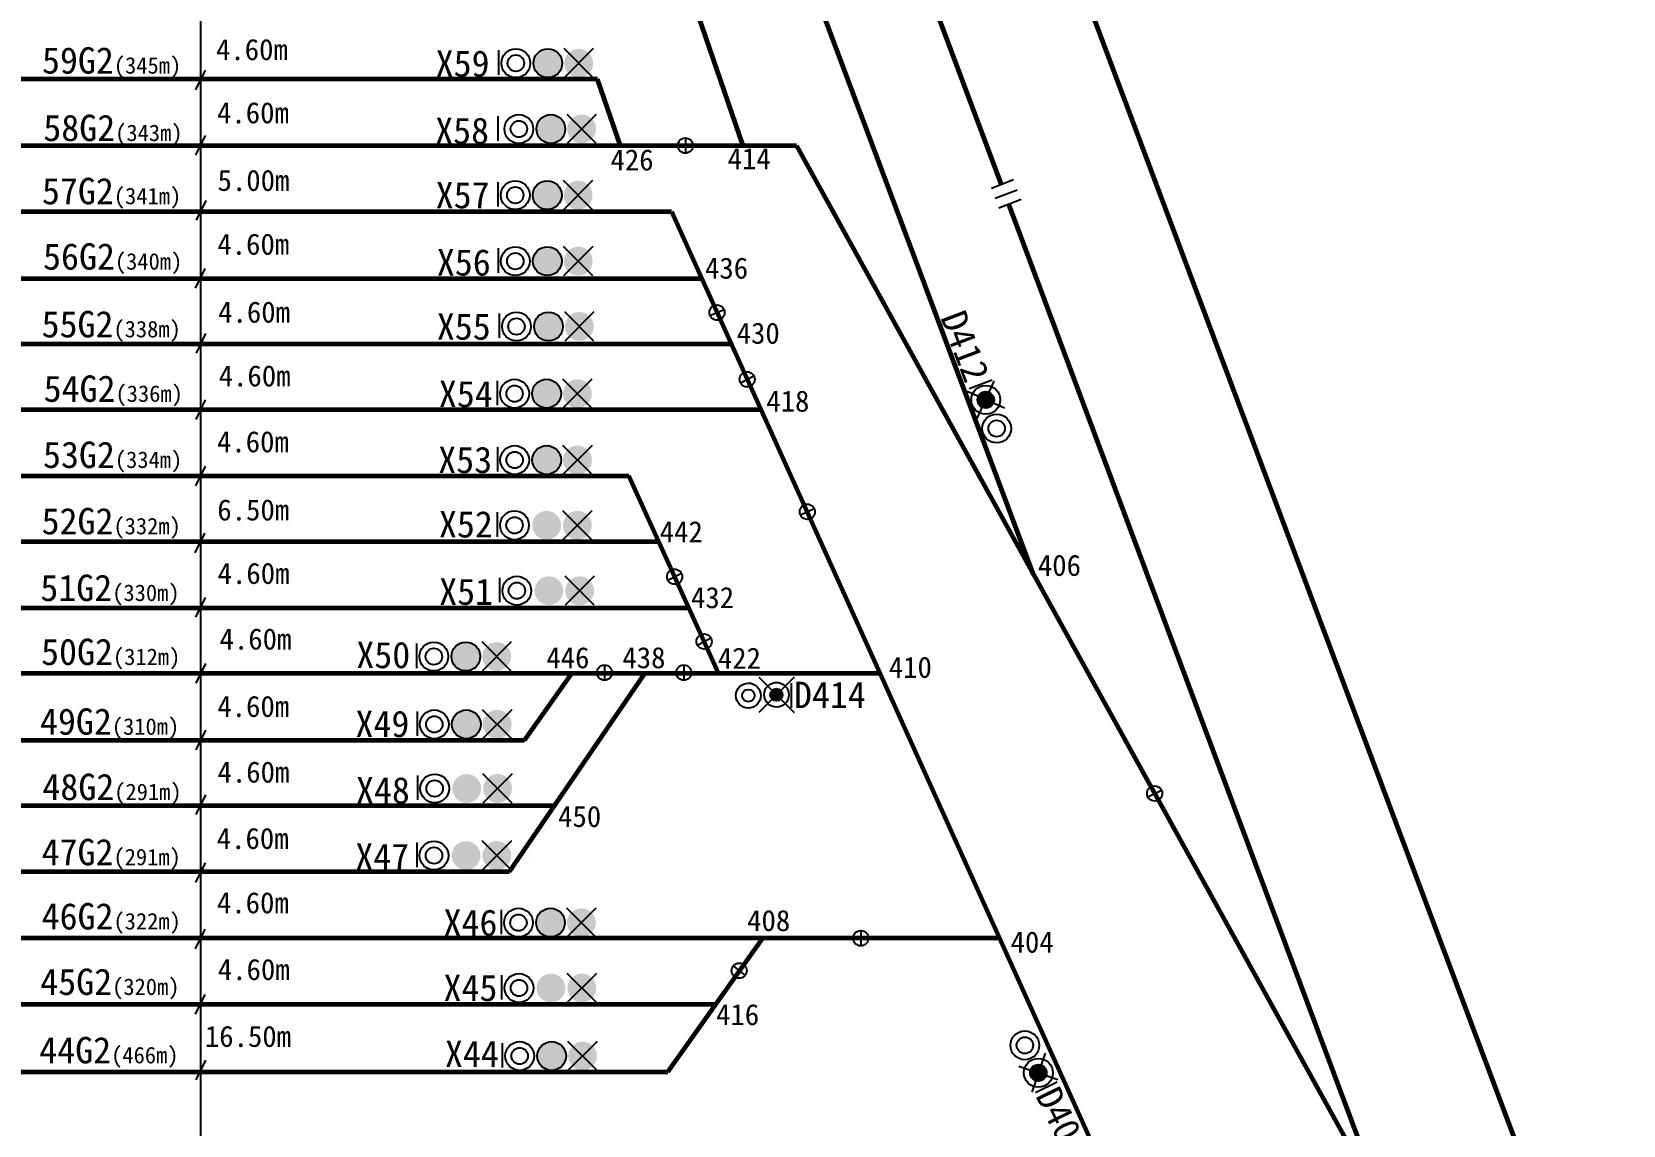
# Model space of a CAD drawing. Header units: millimetres. Extents: x -17381 to -15684, y 1883 to 2345.
# Drawn here: x -17164.8 to -17104.5, y 2018.9 to 2060.3 of the extents above; entities that cross this region are included whole.
import ezdxf

# ---------------------------------------------------------------- set-up
doc = ezdxf.new("R2010")
doc.units = ezdxf.units.MM
for name, color, linetype in [('1', 1, 'Continuous'), ('信号机', 7, 'Continuous'), ('站台', 7, 'Continuous')]:
    doc.layers.add(name, color=color, linetype=linetype)
doc.styles.add('宋体', font='')
doc.styles.get('宋体').set_extended_font_data('SimSun')

# ---------------------------------------------------------------- blocks, each defined once
blk = doc.blocks.new('A$C5D311825')
at = {"color": 0}
blk.add_line((0.364, 0.745), (0, 0), dxfattribs=at)
blk = doc.blocks.new('qxjyj')
at = {"layer": '1', "color": 1}
blk.add_line((0, 1.6), (0, -1.6), dxfattribs=at)
blk.add_circle((-0.01, 0), 1.6, dxfattribs=at)

msp = doc.modelspace()

# ---------------------------------------------------------------- hatches: boundary and pattern name
at = {"lineweight": -3}
for points in [[(-17145.809, 2059.156, 1), (-17144.717, 2059.156, 1)], [(-17145.696, 2056.666, 1), (-17144.604, 2056.666, 1)], [(-17145.832, 2054.16, 1), (-17144.74, 2054.16, 1)], [(-17145.828, 2051.659, 1), (-17144.736, 2051.659, 1)], [(-17145.786, 2049.186, 1), (-17144.694, 2049.186, 1)], [(-17145.857, 2046.642, 1), (-17144.765, 2046.642, 1)], [(-17145.854, 2044.129, 1), (-17144.762, 2044.129, 1)], [(-17145.858, 2041.658, 1), (-17144.766, 2041.658, 1)], [(-17145.771, 2039.18, 1), (-17144.679, 2039.18, 1)], [(-17148.915, 2036.686, 1), (-17147.823, 2036.686, 1)], [(-17148.897, 2034.119, 1), (-17147.805, 2034.119, 1)], [(-17148.882, 2031.691, 1), (-17147.79, 2031.691, 1)], [(-17148.908, 2029.151, 1), (-17147.816, 2029.151, 1)], [(-17145.71, 2026.608, 1), (-17144.618, 2026.608, 1)], [(-17145.691, 2024.133, 1), (-17144.599, 2024.133, 1)], [(-17145.666, 2021.56, 1), (-17144.574, 2021.56, 1)]]:
    msp.add_hatch(color=2, dxfattribs=at).paths.add_polyline_path(points)
h = msp.add_hatch(color=1, dxfattribs=at)
h.paths.add_polyline_path([(-17144.482, 2059.542, 0.198912), (-17144.642, 2059.156, 0.198912), (-17144.482, 2058.77), (-17144.096, 2059.156)])
h.paths.add_polyline_path([(-17144.482, 2059.542), (-17144.096, 2059.156), (-17143.71, 2059.542, 0.414214)])
h.paths.add_polyline_path([(-17143.71, 2059.542), (-17144.096, 2059.156), (-17143.71, 2058.77, 0.198912), (-17143.55, 2059.156, 0.198912)])
h.paths.add_polyline_path([(-17143.71, 2058.77), (-17144.096, 2059.156), (-17144.482, 2058.77, 0.414214)])
h = msp.add_hatch(color=1, dxfattribs=at)
h.paths.add_polyline_path([(-17144.482, 2058.77, -0.198912), (-17144.642, 2059.156, -0.198912), (-17144.482, 2059.542), (-17144.096, 2059.156)])
h.paths.add_polyline_path([(-17144.482, 2058.77), (-17144.096, 2059.156), (-17143.71, 2058.77, -0.414214)])
h.paths.add_polyline_path([(-17143.71, 2058.77), (-17144.096, 2059.156), (-17143.71, 2059.542, -0.198912), (-17143.55, 2059.156, -0.198912)])
h.paths.add_polyline_path([(-17143.71, 2059.542), (-17144.096, 2059.156), (-17144.482, 2059.542, -0.414214)])
h = msp.add_hatch(color=1, dxfattribs=at)
h.paths.add_polyline_path([(-17144.369, 2057.052, 0.198912), (-17144.529, 2056.666, 0.198912), (-17144.369, 2056.28), (-17143.983, 2056.666)])
h.paths.add_polyline_path([(-17144.369, 2057.052), (-17143.983, 2056.666), (-17143.597, 2057.052, 0.414214)])
h.paths.add_polyline_path([(-17143.597, 2057.052), (-17143.983, 2056.666), (-17143.597, 2056.28, 0.198912), (-17143.437, 2056.666, 0.198912)])
h.paths.add_polyline_path([(-17143.597, 2056.28), (-17143.983, 2056.666), (-17144.369, 2056.28, 0.414214)])
h = msp.add_hatch(color=1, dxfattribs=at)
h.paths.add_polyline_path([(-17144.369, 2056.28, -0.198912), (-17144.529, 2056.666, -0.198912), (-17144.369, 2057.052), (-17143.983, 2056.666)])
h.paths.add_polyline_path([(-17144.369, 2056.28), (-17143.983, 2056.666), (-17143.597, 2056.28, -0.414214)])
h.paths.add_polyline_path([(-17143.597, 2056.28), (-17143.983, 2056.666), (-17143.597, 2057.052, -0.198912), (-17143.437, 2056.666, -0.198912)])
h.paths.add_polyline_path([(-17143.597, 2057.052), (-17143.983, 2056.666), (-17144.369, 2057.052, -0.414214)])
h = msp.add_hatch(color=1, dxfattribs=at)
h.paths.add_polyline_path([(-17144.504, 2054.546, 0.198912), (-17144.664, 2054.16, 0.198912), (-17144.504, 2053.773), (-17144.118, 2054.16)])
h.paths.add_polyline_path([(-17144.504, 2054.546), (-17144.118, 2054.16), (-17143.732, 2054.546, 0.414214)])
h.paths.add_polyline_path([(-17143.732, 2054.546), (-17144.118, 2054.16), (-17143.732, 2053.773, 0.198912), (-17143.572, 2054.16, 0.198912)])
h.paths.add_polyline_path([(-17143.732, 2053.773), (-17144.118, 2054.16), (-17144.504, 2053.773, 0.414214)])
h = msp.add_hatch(color=1, dxfattribs=at)
h.paths.add_polyline_path([(-17144.504, 2053.773, -0.198912), (-17144.664, 2054.16, -0.198912), (-17144.504, 2054.546), (-17144.118, 2054.16)])
h.paths.add_polyline_path([(-17144.504, 2053.773), (-17144.118, 2054.16), (-17143.732, 2053.773, -0.414214)])
h.paths.add_polyline_path([(-17143.732, 2053.773), (-17144.118, 2054.16), (-17143.732, 2054.546, -0.198912), (-17143.572, 2054.16, -0.198912)])
h.paths.add_polyline_path([(-17143.732, 2054.546), (-17144.118, 2054.16), (-17144.504, 2054.546, -0.414214)])
h = msp.add_hatch(color=1, dxfattribs=at)
h.paths.add_polyline_path([(-17144.501, 2052.045, 0.198912), (-17144.661, 2051.659, 0.198912), (-17144.501, 2051.273), (-17144.115, 2051.659)])
h.paths.add_polyline_path([(-17144.501, 2052.045), (-17144.115, 2051.659), (-17143.729, 2052.045, 0.414214)])
h.paths.add_polyline_path([(-17143.729, 2052.045), (-17144.115, 2051.659), (-17143.729, 2051.273, 0.198912), (-17143.569, 2051.659, 0.198912)])
h.paths.add_polyline_path([(-17143.729, 2051.273), (-17144.115, 2051.659), (-17144.501, 2051.273, 0.414214)])
h = msp.add_hatch(color=1, dxfattribs=at)
h.paths.add_polyline_path([(-17144.501, 2051.273, -0.198912), (-17144.661, 2051.659, -0.198912), (-17144.501, 2052.045), (-17144.115, 2051.659)])
h.paths.add_polyline_path([(-17144.501, 2051.273), (-17144.115, 2051.659), (-17143.729, 2051.273, -0.414214)])
h.paths.add_polyline_path([(-17143.729, 2051.273), (-17144.115, 2051.659), (-17143.729, 2052.045, -0.198912), (-17143.569, 2051.659, -0.198912)])
h.paths.add_polyline_path([(-17143.729, 2052.045), (-17144.115, 2051.659), (-17144.501, 2052.045, -0.414214)])
h = msp.add_hatch(color=1, dxfattribs=at)
h.paths.add_polyline_path([(-17144.459, 2049.573, 0.198912), (-17144.619, 2049.186, 0.198912), (-17144.459, 2048.8), (-17144.073, 2049.186)])
h.paths.add_polyline_path([(-17144.459, 2049.573), (-17144.073, 2049.186), (-17143.687, 2049.573, 0.414214)])
h.paths.add_polyline_path([(-17143.687, 2049.573), (-17144.073, 2049.186), (-17143.687, 2048.8, 0.198912), (-17143.527, 2049.186, 0.198912)])
h.paths.add_polyline_path([(-17143.687, 2048.8), (-17144.073, 2049.186), (-17144.459, 2048.8, 0.414214)])
h = msp.add_hatch(color=1, dxfattribs=at)
h.paths.add_polyline_path([(-17144.459, 2048.8, -0.198912), (-17144.619, 2049.186, -0.198912), (-17144.459, 2049.573), (-17144.073, 2049.186)])
h.paths.add_polyline_path([(-17144.459, 2048.8), (-17144.073, 2049.186), (-17143.687, 2048.8, -0.414214)])
h.paths.add_polyline_path([(-17143.687, 2048.8), (-17144.073, 2049.186), (-17143.687, 2049.573, -0.198912), (-17143.527, 2049.186, -0.198912)])
h.paths.add_polyline_path([(-17143.687, 2049.573), (-17144.073, 2049.186), (-17144.459, 2049.573, -0.414214)])
h = msp.add_hatch(color=1, dxfattribs=at)
h.paths.add_polyline_path([(-17144.529, 2047.028, 0.198912), (-17144.689, 2046.642, 0.198912), (-17144.529, 2046.256), (-17144.143, 2046.642)])
h.paths.add_polyline_path([(-17144.529, 2047.028), (-17144.143, 2046.642), (-17143.757, 2047.028, 0.414214)])
h.paths.add_polyline_path([(-17143.757, 2047.028), (-17144.143, 2046.642), (-17143.757, 2046.256, 0.198912), (-17143.597, 2046.642, 0.198912)])
h.paths.add_polyline_path([(-17143.757, 2046.256), (-17144.143, 2046.642), (-17144.529, 2046.256, 0.414214)])
h = msp.add_hatch(color=1, dxfattribs=at)
h.paths.add_polyline_path([(-17144.529, 2046.256, -0.198912), (-17144.689, 2046.642, -0.198912), (-17144.529, 2047.028), (-17144.143, 2046.642)])
h.paths.add_polyline_path([(-17144.529, 2046.256), (-17144.143, 2046.642), (-17143.757, 2046.256, -0.414214)])
h.paths.add_polyline_path([(-17143.757, 2046.256), (-17144.143, 2046.642), (-17143.757, 2047.028, -0.198912), (-17143.597, 2046.642, -0.198912)])
h.paths.add_polyline_path([(-17143.757, 2047.028), (-17144.143, 2046.642), (-17144.529, 2047.028, -0.414214)])
h = msp.add_hatch(color=5, dxfattribs=at)
h.paths.add_polyline_path([(-17128.395, 2046.279), (-17128.679, 2046.408), (-17128.551, 2046.692, -0.414214)])
h.paths.add_polyline_path([(-17128.679, 2046.408), (-17128.395, 2046.279, -0.198912), (-17128.569, 2046.116, -0.198912), (-17128.807, 2046.123)])
h.paths.add_polyline_path([(-17128.679, 2046.408), (-17128.807, 2046.123, -0.414214), (-17128.963, 2046.536)])
h.paths.add_polyline_path([(-17128.551, 2046.692), (-17128.679, 2046.408), (-17128.963, 2046.536, -0.198912), (-17128.789, 2046.699, -0.198912)])
h = msp.add_hatch(color=1, dxfattribs=at)
h.paths.add_polyline_path([(-17144.527, 2044.515, 0.198912), (-17144.687, 2044.129, 0.198912), (-17144.527, 2043.743), (-17144.141, 2044.129)])
h.paths.add_polyline_path([(-17144.527, 2044.515), (-17144.141, 2044.129), (-17143.755, 2044.515, 0.414214)])
h.paths.add_polyline_path([(-17143.755, 2044.515), (-17144.141, 2044.129), (-17143.755, 2043.743, 0.198912), (-17143.595, 2044.129, 0.198912)])
h.paths.add_polyline_path([(-17143.755, 2043.743), (-17144.141, 2044.129), (-17144.527, 2043.743, 0.414214)])
h = msp.add_hatch(color=1, dxfattribs=at)
h.paths.add_polyline_path([(-17144.527, 2043.743, -0.198912), (-17144.687, 2044.129, -0.198912), (-17144.527, 2044.515), (-17144.141, 2044.129)])
h.paths.add_polyline_path([(-17144.527, 2043.743), (-17144.141, 2044.129), (-17143.755, 2043.743, -0.414214)])
h.paths.add_polyline_path([(-17143.755, 2043.743), (-17144.141, 2044.129), (-17143.755, 2044.515, -0.198912), (-17143.595, 2044.129, -0.198912)])
h.paths.add_polyline_path([(-17143.755, 2044.515), (-17144.141, 2044.129), (-17144.527, 2044.515, -0.414214)])
h = msp.add_hatch(color=1, dxfattribs=at)
h.paths.add_polyline_path([(-17144.531, 2041.272, -0.198912), (-17144.691, 2041.658, -0.198912), (-17144.531, 2042.044), (-17144.145, 2041.658)])
h.paths.add_polyline_path([(-17144.531, 2041.272), (-17144.145, 2041.658), (-17143.759, 2041.272, -0.414214)])
h.paths.add_polyline_path([(-17143.759, 2041.272), (-17144.145, 2041.658), (-17143.759, 2042.044, -0.198912), (-17143.599, 2041.658, -0.198912)])
h.paths.add_polyline_path([(-17143.759, 2042.044), (-17144.145, 2041.658), (-17144.531, 2042.044, -0.414214)])
h = msp.add_hatch(color=1, dxfattribs=at)
h.paths.add_polyline_path([(-17144.444, 2038.794, -0.198912), (-17144.604, 2039.18, -0.198912), (-17144.444, 2039.566), (-17144.058, 2039.18)])
h.paths.add_polyline_path([(-17144.444, 2038.794), (-17144.058, 2039.18), (-17143.672, 2038.794, -0.414214)])
h.paths.add_polyline_path([(-17143.672, 2038.794), (-17144.058, 2039.18), (-17143.672, 2039.566, -0.198912), (-17143.512, 2039.18, -0.198912)])
h.paths.add_polyline_path([(-17143.672, 2039.566), (-17144.058, 2039.18), (-17144.444, 2039.566, -0.414214)])
h = msp.add_hatch(color=1, dxfattribs=at)
h.paths.add_polyline_path([(-17147.588, 2037.072, 0.198912), (-17147.748, 2036.686, 0.198912), (-17147.588, 2036.3), (-17147.202, 2036.686)])
h.paths.add_polyline_path([(-17147.588, 2037.072), (-17147.202, 2036.686), (-17146.815, 2037.072, 0.414214)])
h.paths.add_polyline_path([(-17146.815, 2037.072), (-17147.202, 2036.686), (-17146.815, 2036.3, 0.198912), (-17146.656, 2036.686, 0.198912)])
h.paths.add_polyline_path([(-17146.815, 2036.3), (-17147.202, 2036.686), (-17147.588, 2036.3, 0.414214)])
h = msp.add_hatch(color=1, dxfattribs=at)
h.paths.add_polyline_path([(-17147.588, 2036.3, -0.198912), (-17147.748, 2036.686, -0.198912), (-17147.588, 2037.072), (-17147.202, 2036.686)])
h.paths.add_polyline_path([(-17147.588, 2036.3), (-17147.202, 2036.686), (-17146.815, 2036.3, -0.414214)])
h.paths.add_polyline_path([(-17146.815, 2036.3), (-17147.202, 2036.686), (-17146.815, 2037.072, -0.198912), (-17146.656, 2036.686, -0.198912)])
h.paths.add_polyline_path([(-17146.815, 2037.072), (-17147.202, 2036.686), (-17147.588, 2037.072, -0.414214)])
h = msp.add_hatch(color=1, dxfattribs=at)
h.paths.add_polyline_path([(-17147.569, 2034.506, 0.198912), (-17147.729, 2034.119, 0.198912), (-17147.569, 2033.733), (-17147.183, 2034.119)])
h.paths.add_polyline_path([(-17147.569, 2034.506), (-17147.183, 2034.119), (-17146.797, 2034.506, 0.414214)])
h.paths.add_polyline_path([(-17146.797, 2034.506), (-17147.183, 2034.119), (-17146.797, 2033.733, 0.198912), (-17146.637, 2034.119, 0.198912)])
h.paths.add_polyline_path([(-17146.797, 2033.733), (-17147.183, 2034.119), (-17147.569, 2033.733, 0.414214)])
h = msp.add_hatch(color=1, dxfattribs=at)
h.paths.add_polyline_path([(-17147.569, 2033.733, -0.198912), (-17147.729, 2034.119, -0.198912), (-17147.569, 2034.506), (-17147.183, 2034.119)])
h.paths.add_polyline_path([(-17147.569, 2033.733), (-17147.183, 2034.119), (-17146.797, 2033.733, -0.414214)])
h.paths.add_polyline_path([(-17146.797, 2033.733), (-17147.183, 2034.119), (-17146.797, 2034.506, -0.198912), (-17146.637, 2034.119, -0.198912)])
h.paths.add_polyline_path([(-17146.797, 2034.506), (-17147.183, 2034.119), (-17147.569, 2034.506, -0.414214)])
h = msp.add_hatch(color=1, dxfattribs=at)
h.paths.add_polyline_path([(-17147.554, 2031.305, -0.198912), (-17147.714, 2031.691, -0.198912), (-17147.554, 2032.078), (-17147.168, 2031.691)])
h.paths.add_polyline_path([(-17147.554, 2031.305), (-17147.168, 2031.691), (-17146.782, 2031.305, -0.414214)])
h.paths.add_polyline_path([(-17146.782, 2031.305), (-17147.168, 2031.691), (-17146.782, 2032.078, -0.198912), (-17146.622, 2031.691, -0.198912)])
h.paths.add_polyline_path([(-17146.782, 2032.078), (-17147.168, 2031.691), (-17147.554, 2032.078, -0.414214)])
h = msp.add_hatch(color=1, dxfattribs=at)
h.paths.add_polyline_path([(-17147.581, 2028.764, -0.198912), (-17147.74, 2029.151, -0.198912), (-17147.581, 2029.537), (-17147.194, 2029.151)])
h.paths.add_polyline_path([(-17147.581, 2028.764), (-17147.194, 2029.151), (-17146.808, 2028.764, -0.414214)])
h.paths.add_polyline_path([(-17146.808, 2028.764), (-17147.194, 2029.151), (-17146.808, 2029.537, -0.198912), (-17146.648, 2029.151, -0.198912)])
h.paths.add_polyline_path([(-17146.808, 2029.537), (-17147.194, 2029.151), (-17147.581, 2029.537, -0.414214)])
h = msp.add_hatch(color=1, dxfattribs=at)
h.paths.add_polyline_path([(-17144.382, 2026.994, 0.198912), (-17144.542, 2026.608, 0.198912), (-17144.382, 2026.222), (-17143.996, 2026.608)])
h.paths.add_polyline_path([(-17144.382, 2026.994), (-17143.996, 2026.608), (-17143.61, 2026.994, 0.414214)])
h.paths.add_polyline_path([(-17143.61, 2026.994), (-17143.996, 2026.608), (-17143.61, 2026.222, 0.198912), (-17143.45, 2026.608, 0.198912)])
h.paths.add_polyline_path([(-17143.61, 2026.222), (-17143.996, 2026.608), (-17144.382, 2026.222, 0.414214)])
h = msp.add_hatch(color=1, dxfattribs=at)
h.paths.add_polyline_path([(-17144.382, 2026.222, -0.198912), (-17144.542, 2026.608, -0.198912), (-17144.382, 2026.994), (-17143.996, 2026.608)])
h.paths.add_polyline_path([(-17144.382, 2026.222), (-17143.996, 2026.608), (-17143.61, 2026.222, -0.414214)])
h.paths.add_polyline_path([(-17143.61, 2026.222), (-17143.996, 2026.608), (-17143.61, 2026.994, -0.198912), (-17143.45, 2026.608, -0.198912)])
h.paths.add_polyline_path([(-17143.61, 2026.994), (-17143.996, 2026.608), (-17144.382, 2026.994, -0.414214)])
h = msp.add_hatch(color=1, dxfattribs=at)
h.paths.add_polyline_path([(-17144.364, 2023.747, -0.198912), (-17144.524, 2024.133, -0.198912), (-17144.364, 2024.519), (-17143.978, 2024.133)])
h.paths.add_polyline_path([(-17144.364, 2023.747), (-17143.978, 2024.133), (-17143.592, 2023.747, -0.414214)])
h.paths.add_polyline_path([(-17143.592, 2023.747), (-17143.978, 2024.133), (-17143.592, 2024.519, -0.198912), (-17143.432, 2024.133, -0.198912)])
h.paths.add_polyline_path([(-17143.592, 2024.519), (-17143.978, 2024.133), (-17144.364, 2024.519, -0.414214)])
h = msp.add_hatch(color=1, dxfattribs=at)
h.paths.add_polyline_path([(-17144.338, 2021.946, 0.198912), (-17144.498, 2021.56, 0.198912), (-17144.338, 2021.174), (-17143.952, 2021.56)])
h.paths.add_polyline_path([(-17144.338, 2021.946), (-17143.952, 2021.56), (-17143.566, 2021.946, 0.414214)])
h.paths.add_polyline_path([(-17143.566, 2021.946), (-17143.952, 2021.56), (-17143.566, 2021.174, 0.198912), (-17143.406, 2021.56, 0.198912)])
h.paths.add_polyline_path([(-17143.566, 2021.174), (-17143.952, 2021.56), (-17144.338, 2021.174, 0.414214)])
h = msp.add_hatch(color=1, dxfattribs=at)
h.paths.add_polyline_path([(-17144.338, 2021.174, -0.198912), (-17144.498, 2021.56, -0.198912), (-17144.338, 2021.946), (-17143.952, 2021.56)])
h.paths.add_polyline_path([(-17144.338, 2021.174), (-17143.952, 2021.56), (-17143.566, 2021.174, -0.414214)])
h.paths.add_polyline_path([(-17143.566, 2021.174), (-17143.952, 2021.56), (-17143.566, 2021.946, -0.198912), (-17143.406, 2021.56, -0.198912)])
h.paths.add_polyline_path([(-17143.566, 2021.946), (-17143.952, 2021.56), (-17144.338, 2021.946, -0.414214)])
h = msp.add_hatch(color=5, dxfattribs=at)
h.paths.add_polyline_path([(-17126.586, 2021.218), (-17126.687, 2020.923), (-17126.391, 2020.822, 0.414214)])
h.paths.add_polyline_path([(-17126.687, 2020.923), (-17126.586, 2021.218, 0.198912), (-17126.824, 2021.203, 0.198912), (-17126.982, 2021.023)])
h.paths.add_polyline_path([(-17126.687, 2020.923), (-17126.982, 2021.023, 0.414214), (-17126.787, 2020.627)])
h.paths.add_polyline_path([(-17126.391, 2020.822), (-17126.687, 2020.923), (-17126.787, 2020.627, 0.198912), (-17126.549, 2020.643, 0.198912)])
at = {"layer": '信号机'}
h = msp.add_hatch(color=5, dxfattribs=at)
edge = h.paths.add_edge_path()
edge.add_ellipse((-17136.608, 2035.239), major_axis=(0, 0.235), ratio=0.993045, start_angle=0, end_angle=360, ccw=False)

# ---------------------------------------------------------------- linework, layer by layer
at = {"lineweight": -3}
for p, q in [((-17158.417, 2093.547), (-17158.409, 1906.013)), ((-17147.118, 2058.721), (-17147.118, 2059.646)), ((-17143.544, 2058.604), (-17144.647, 2059.707)), ((-17143.544, 2059.707), (-17144.647, 2058.604)), ((-17143.544, 2059.707), (-17144.647, 2058.604)), ((-17143.544, 2058.604), (-17144.647, 2059.707)), ((-17147.148, 2056.221), (-17147.148, 2057.146)), ((-17143.431, 2056.114), (-17144.534, 2057.218)), ((-17143.431, 2057.218), (-17144.534, 2056.114)), ((-17143.431, 2057.218), (-17144.534, 2056.114)), ((-17143.431, 2056.114), (-17144.534, 2057.218)), ((-17147.14, 2053.725), (-17147.14, 2054.65)), ((-17143.567, 2053.608), (-17144.67, 2054.711)), ((-17143.567, 2054.711), (-17144.67, 2053.608)), ((-17143.567, 2054.711), (-17144.67, 2053.608)), ((-17143.567, 2053.608), (-17144.67, 2054.711)), ((-17127.63, 2054.739), (-17128.469, 2054.413)), ((-17128.324, 2054.04), (-17127.485, 2054.367)), ((-17127.34, 2053.994), (-17128.179, 2053.667)), ((-17147.137, 2051.224), (-17147.137, 2052.15)), ((-17143.563, 2051.108), (-17144.667, 2052.211)), ((-17143.563, 2052.211), (-17144.667, 2051.108)), ((-17143.563, 2052.211), (-17144.667, 2051.108)), ((-17143.563, 2051.108), (-17144.667, 2052.211)), ((-17147.095, 2048.752), (-17147.095, 2049.677)), ((-17143.521, 2048.635), (-17144.624, 2049.738)), ((-17143.521, 2049.738), (-17144.624, 2048.635)), ((-17143.521, 2049.738), (-17144.624, 2048.635)), ((-17143.521, 2048.635), (-17144.624, 2049.738)), ((-17143.592, 2046.091), (-17144.695, 2047.194)), ((-17143.592, 2047.194), (-17144.695, 2046.091)), ((-17143.592, 2047.194), (-17144.695, 2046.091)), ((-17143.592, 2046.091), (-17144.695, 2047.194)), ((-17129.306, 2046.835), (-17128.44, 2047.163)), ((-17147.166, 2046.208), (-17147.166, 2047.133)), ((-17127.968, 2046.087), (-17129.39, 2046.728)), ((-17129, 2045.697), (-17128.358, 2047.119)), ((-17147.163, 2043.695), (-17147.163, 2044.62)), ((-17143.589, 2043.578), (-17144.692, 2044.681)), ((-17143.589, 2044.681), (-17144.692, 2043.578)), ((-17143.589, 2044.681), (-17144.692, 2043.578)), ((-17143.589, 2043.578), (-17144.692, 2044.681)), ((-17147.167, 2041.224), (-17147.167, 2042.149)), ((-17143.593, 2042.21), (-17144.696, 2041.107)), ((-17143.593, 2041.107), (-17144.696, 2042.21)), ((-17147.08, 2038.745), (-17147.08, 2039.67)), ((-17143.506, 2039.731), (-17144.61, 2038.628)), ((-17143.506, 2038.628), (-17144.61, 2039.731)), ((-17150.224, 2036.252), (-17150.224, 2037.177)), ((-17146.65, 2036.135), (-17147.753, 2037.238)), ((-17146.65, 2037.238), (-17147.753, 2036.135)), ((-17146.65, 2037.238), (-17147.753, 2036.135)), ((-17146.65, 2036.135), (-17147.753, 2037.238)), ((-17150.206, 2033.685), (-17150.206, 2034.61)), ((-17146.632, 2033.568), (-17147.735, 2034.671)), ((-17146.632, 2034.671), (-17147.735, 2033.568)), ((-17146.632, 2034.671), (-17147.735, 2033.568)), ((-17146.632, 2033.568), (-17147.735, 2034.671)), ((-17150.191, 2031.257), (-17150.191, 2032.182)), ((-17146.617, 2032.243), (-17147.72, 2031.14)), ((-17146.617, 2031.14), (-17147.72, 2032.243)), ((-17146.643, 2029.702), (-17147.746, 2028.599)), ((-17146.643, 2028.599), (-17147.746, 2029.702)), ((-17150.217, 2028.716), (-17150.217, 2029.641)), ((-17147.019, 2026.174), (-17147.019, 2027.099)), ((-17143.445, 2026.057), (-17144.548, 2027.16)), ((-17143.445, 2027.16), (-17144.548, 2026.057)), ((-17143.445, 2027.16), (-17144.548, 2026.057)), ((-17143.445, 2026.057), (-17144.548, 2027.16)), ((-17147, 2023.699), (-17147, 2024.624)), ((-17143.426, 2024.685), (-17144.529, 2023.582)), ((-17143.426, 2023.582), (-17144.529, 2024.685)), ((-17146.975, 2021.125), (-17146.975, 2022.051)), ((-17143.401, 2021.008), (-17144.504, 2022.111)), ((-17143.401, 2022.111), (-17144.504, 2021.008)), ((-17143.401, 2022.111), (-17144.504, 2021.008)), ((-17143.401, 2021.008), (-17144.504, 2022.111)), ((-17126.435, 2021.661), (-17126.938, 2020.184)), ((-17127.425, 2021.174), (-17125.948, 2020.671)), ((-17126.802, 2020.173), (-17125.972, 2020.581))]:
    msp.add_line(p, q, dxfattribs=at)
at = {"color": 1, "lineweight": 60}
for p, q in [((-17135.903, 2091.028), (-17104.541, 2007.454)), ((-17128.085, 2054.562), (-17139.891, 2086.117)), ((-17197.502, 2053.541), (-17140.586, 2053.541)), ((-17140.586, 2053.541), (-17114.377, 1995.491)), ((-17205.476, 2051.008), (-17139.442, 2051.008)), ((-17198.39, 2048.528), (-17138.322, 2048.528)), ((-17137.194, 2046.028), (-17207.872, 2046.028)), ((-17209.075, 2043.528), (-17142.197, 2043.528)), ((-17138.8, 2036.052), (-17142.197, 2043.528)), ((-17141.061, 2041.028), (-17190.696, 2041.028)), ((-17194.211, 2038.528), (-17139.925, 2038.528)), ((-17198.073, 2036.052), (-17132.69, 2036.052)), ((-17190.774, 2033.515), (-17146.147, 2033.515)), ((-17193.679, 2031.049), (-17145.014, 2031.049)), ((-17192.906, 2028.547), (-17146.722, 2028.547)), ((-17128.164, 2026.028), (-17192.891, 2026.028)), ((-17218.698, 2023.528), (-17138.893, 2023.528)), ((-17232.272, 2020.954), (-17140.716, 2020.954))]:
    msp.add_line(p, q, dxfattribs=at)
at = {"color": 6, "lineweight": 60}
for p, q in [((-17126.871, 2039.79), (-17139.511, 2073.538)), ((-17137.87, 2056.022), (-17139.574, 2060.99)), ((-17143.382, 2058.55), (-17200.659, 2058.55)), ((-17142.512, 2056.028), (-17143.382, 2058.55)), ((-17135.849, 2056.022), (-17198.942, 2056.022)), ((-17113.548, 2015.705), (-17127.808, 2053.812))]:
    msp.add_line(p, q, dxfattribs=at)
at = {"color": 0}
for p, q in [((-17158.243, 2058.887), (-17158.606, 2058.142)), ((-17158.239, 2056.417), (-17158.603, 2055.672)), ((-17158.219, 2053.963), (-17158.582, 2053.218)), ((-17158.222, 2048.923), (-17158.585, 2048.179)), ((-17158.236, 2046.405), (-17158.6, 2045.661)), ((-17158.246, 2043.898), (-17158.609, 2043.153)), ((-17158.266, 2041.358), (-17158.63, 2040.614)), ((-17158.246, 2038.922), (-17158.609, 2038.177)), ((-17158.228, 2036.425), (-17158.591, 2035.68)), ((-17158.227, 2033.896), (-17158.591, 2033.152)), ((-17158.227, 2031.447), (-17158.591, 2030.703)), ((-17158.237, 2028.878), (-17158.601, 2028.134)), ((-17158.256, 2026.365), (-17158.619, 2025.62)), ((-17158.256, 2023.887), (-17158.619, 2023.143)), ((-17158.228, 2021.401), (-17158.591, 2020.657))]:
    msp.add_line(p, q, dxfattribs=at)
at = {"color": 124, "lineweight": -3}
for p, q in [((-17144.096, 2059.156), (-17144.096, 2059.156)), ((-17144.096, 2059.156), (-17144.096, 2059.156)), ((-17143.983, 2056.666), (-17143.983, 2056.666)), ((-17143.983, 2056.666), (-17143.983, 2056.666)), ((-17144.118, 2054.16), (-17144.118, 2054.16)), ((-17144.118, 2054.16), (-17144.118, 2054.16)), ((-17144.115, 2051.659), (-17144.115, 2051.659)), ((-17144.115, 2051.659), (-17144.115, 2051.659)), ((-17144.073, 2049.186), (-17144.073, 2049.186)), ((-17144.073, 2049.186), (-17144.073, 2049.186)), ((-17144.143, 2046.642), (-17144.143, 2046.642)), ((-17144.143, 2046.642), (-17144.143, 2046.642)), ((-17128.679, 2046.408), (-17128.679, 2046.408)), ((-17128.679, 2046.408), (-17128.679, 2046.408)), ((-17146.753, 2043.734), (-17146.753, 2043.734)), ((-17146.753, 2043.734), (-17146.753, 2043.734)), ((-17144.141, 2044.129), (-17144.141, 2044.129)), ((-17144.141, 2044.129), (-17144.141, 2044.129)), ((-17144.058, 2039.18), (-17144.058, 2039.18)), ((-17144.058, 2039.18), (-17144.058, 2039.18)), ((-17147.202, 2036.686), (-17147.202, 2036.686)), ((-17147.202, 2036.686), (-17147.202, 2036.686)), ((-17147.183, 2034.119), (-17147.183, 2034.119)), ((-17147.183, 2034.119), (-17147.183, 2034.119)), ((-17147.168, 2031.691), (-17147.168, 2031.691)), ((-17147.168, 2031.691), (-17147.168, 2031.691)), ((-17145.756, 2029.048), (-17145.756, 2029.048)), ((-17145.756, 2029.048), (-17145.756, 2029.048)), ((-17143.996, 2026.608), (-17143.996, 2026.608)), ((-17143.996, 2026.608), (-17143.996, 2026.608)), ((-17143.969, 2024.07), (-17143.969, 2024.07)), ((-17143.969, 2024.07), (-17143.969, 2024.07)), ((-17143.952, 2021.56), (-17143.952, 2021.56)), ((-17143.952, 2021.56), (-17143.952, 2021.56)), ((-17126.687, 2020.923), (-17126.687, 2020.923)), ((-17126.687, 2020.923), (-17126.687, 2020.923))]:
    msp.add_line(p, q, dxfattribs=at)
at = {"color": 5, "lineweight": -3}
for p, q in [((-17127.968, 2046.087), (-17129.39, 2046.728)), ((-17129, 2045.697), (-17128.358, 2047.119)), ((-17126.435, 2021.661), (-17126.938, 2020.184)), ((-17127.425, 2021.174), (-17125.948, 2020.671))]:
    msp.add_line(p, q, dxfattribs=at)
at = {"lineweight": -3}
for centre, radius in [((-17146.476, 2059.156), 0.546), ((-17146.476, 2059.156), 0.312), ((-17146.362, 2056.666), 0.546), ((-17146.362, 2056.666), 0.312), ((-17146.498, 2054.16), 0.546), ((-17146.498, 2054.16), 0.312), ((-17146.495, 2051.659), 0.546), ((-17146.495, 2051.659), 0.312), ((-17146.452, 2049.186), 0.546), ((-17146.452, 2049.186), 0.312), ((-17146.523, 2046.642), 0.546), ((-17146.523, 2046.642), 0.312), ((-17128.268, 2045.322), 0.546), ((-17128.268, 2045.322), 0.312), ((-17146.52, 2044.129), 0.546), ((-17146.52, 2044.129), 0.312), ((-17146.525, 2041.658), 0.546), ((-17146.525, 2041.658), 0.312), ((-17146.438, 2039.18), 0.546), ((-17146.438, 2039.18), 0.312), ((-17149.581, 2036.686), 0.546), ((-17149.581, 2036.686), 0.312), ((-17149.563, 2034.119), 0.546), ((-17149.563, 2034.119), 0.312), ((-17149.548, 2031.691), 0.546), ((-17149.548, 2031.691), 0.312), ((-17149.574, 2029.151), 0.546), ((-17149.574, 2029.151), 0.312), ((-17146.376, 2026.608), 0.546), ((-17146.376, 2026.608), 0.312), ((-17146.357, 2024.133), 0.546), ((-17146.357, 2024.133), 0.312), ((-17127.199, 2021.965), 0.546), ((-17146.332, 2021.56), 0.546), ((-17146.332, 2021.56), 0.312), ((-17127.199, 2021.965), 0.312)]:
    msp.add_circle(centre, radius, dxfattribs=at)
at = {"color": 2, "lineweight": -3}
for centre in [(-17145.263, 2059.156), (-17145.15, 2056.666), (-17145.286, 2054.16), (-17145.282, 2051.659), (-17145.24, 2049.186), (-17145.311, 2046.642), (-17145.308, 2044.129), (-17148.369, 2036.686), (-17148.351, 2034.119), (-17145.164, 2026.608), (-17145.12, 2021.56)]:
    msp.add_circle(centre, 0.546, dxfattribs=at)
at = {"color": 5, "lineweight": -3}
for centre, radius in [((-17128.679, 2046.408), 0.546), ((-17128.679, 2046.408), 0.312), ((-17126.687, 2020.923), 0.546), ((-17126.687, 2020.923), 0.312)]:
    msp.add_circle(centre, radius, dxfattribs=at)
at = {"layer": '信号机', "color": 5, "linetype": 'Continuous'}
for p, q in [((-17137.276, 2035.905), (-17135.939, 2034.572)), ((-17135.941, 2035.908), (-17137.274, 2034.57))]:
    msp.add_line(p, q, dxfattribs=at)
at = {"layer": '信号机', "color": 7, "linetype": 'Continuous'}
msp.add_line((-17136.045, 2035.678), (-17136.043, 2034.739), dxfattribs=at)
at = {"layer": '信号机', "color": 5, "linetype": 'Continuous'}
for centre, major_axis in [((-17136.604, 2035.239), (-0.001, 0.469)), ((-17136.608, 2035.239), (0, 0.235))]:
    msp.add_ellipse(centre, major_axis=major_axis, ratio=0.993045, dxfattribs=at)
at = {"layer": '信号机', "color": 7, "linetype": 'Continuous'}
for major_axis in [(0.001, -0.473), (0, -0.236)]:
    msp.add_ellipse((-17137.671, 2035.209), major_axis=major_axis, ratio=0.993045, dxfattribs=at)
at = {"layer": '站台', "color": 6, "lineweight": 60}
msp.add_line((-17135.849, 2056.022), (-17108.479, 2006.543), dxfattribs=at)
at = {"layer": '站台', "color": 1, "lineweight": 60}
for p, q in [((-17146.722, 2028.547), (-17141.606, 2036.027)), ((-17146.147, 2033.515), (-17144.372, 2036.026)), ((-17140.716, 2020.954), (-17137.139, 2026.005))]:
    msp.add_line(p, q, dxfattribs=at)

# ---------------------------------------------------------------- block references
at = {"color": 0}
for p, xscale, yscale, zscale, rotation in [((-17140.054, 2056.036), 0.1799999999996984, 0.1799999999996984, 0.1799999999996984, 0.07014464790900053), ((-17138.858, 2049.715), 0.1799999999992254, 0.1799999999992254, 0.1799999999992254, 112.9024288133146), ((-17137.716, 2047.184), 0.1799999999994915, 0.1799999999994915, 0.1799999999994915, 116.3604080355259), ((-17135.437, 2042.172), 0.1799999999997626, 0.1799999999997626, 0.1799999999997626, 115.1978675693592), ((-17140.463, 2039.712), 0.1799999999996866, 0.1799999999996866, 0.1799999999996866, 116.8719057774543), ((-17139.348, 2037.258), 0.1799999999993047, 0.1799999999993047, 0.1799999999993047, 119.6728639843856), ((-17143.116, 2036.077), 0.1799999999996984, 0.1799999999996984, 0.1799999999996984, 0.07014464790900053), ((-17140.115, 2036.077), 0.1799999999996984, 0.1799999999996984, 0.1799999999996984, 0.07014464790900053), ((-17122.286, 2031.501), 0.1799999999988185, 0.1800000000000637, 0.18, 117.1448365668128), ((-17133.414, 2026.019), 0.1799999999996984, 0.1799999999996984, 0.1799999999996984, 0.07014464790900053), ((-17138.018, 2024.791), 0.1799999999994473, 0.1799999999994473, 0.1799999999994473, 52.07014464807585)]:
    msp.add_blockref('qxjyj', p, dxfattribs=dict(at, xscale=xscale, yscale=yscale, zscale=zscale, rotation=rotation))
at = {"lineweight": -3}
msp.add_blockref('A$C5D311825', (-17158.614, 2050.639), dxfattribs=at)

# ---------------------------------------------------------------- texts
at = {"lineweight": -3, "char_height": 0.8, "width": 2.6829, "attachment_point": 1, "style": '宋体'}
for s, insert in [('4.60m', (-17157.831, 2060.074)), ('\\pt0;4.60m', (-17157.791, 2057.68)), ('5.00m', (-17157.772, 2055.119)), ('4.60m', (-17157.779, 2052.704)), ('4.60m', (-17157.749, 2050.132)), ('4.60m', (-17157.728, 2047.717)), ('4.60m', (-17157.793, 2045.222)), ('6.50m', (-17157.781, 2042.641)), ('4.60m', (-17157.77, 2040.238)), ('4.60m', (-17157.696, 2037.752)), ('4.60m', (-17157.78, 2035.2)), ('4.60m', (-17157.774, 2032.714)), ('4.60m', (-17157.802, 2030.2)), ('4.60m', (-17157.795, 2027.764)), ('4.60m', (-17157.762, 2025.237)), ('16.50m', (-17158.253, 2022.704))]:
    msp.add_mtext(s, dxfattribs=dict(at, insert=insert))
at = {"color": 124, "lineweight": -3, "style": '宋体'}
for s, insert, char_height, width, attachment_point in [('{\\C256;59G2\\H0.625x;(345m)}', (-17164.42, 2059.761), 1, 3.62344, 1), ('{\\C256;X59}', (-17147.471, 2059.642), 1, 1.49222, 3), ('{\\C256;58G2\\H0.625x;(343m)}', (-17164.37, 2057.207), 1, 3.62344, 1), ('{\\C256;X58}', (-17147.489, 2057.1), 1, 1.49222, 3), ('{\\C256;426}', (-17142.892, 2055.895), 0.8, 1.24256, 1), ('{\\C256;414}', (-17138.456, 2055.942), 0.8, 1.24256, 1), ('{\\C256;57G2\\H0.625x;(341m)}', (-17164.42, 2054.815), 1, 3.62344, 1), ('{\\C256;X57}', (-17147.47, 2054.661), 1, 1.49222, 3), ('{\\C256;56G2\\H0.625x;(340m)}', (-17164.38, 2052.338), 1, 3.62344, 1), ('{\\C256;X56}', (-17147.426, 2052.114), 1, 1.49222, 3), ('{\\C256;436}', (-17139.312, 2051.797), 0.8, 1.24256, 1), ('{\\C256;55G2\\H0.625x;(338m)}', (-17164.435, 2049.774), 1, 3.62344, 1), ('{\\C256;X55}', (-17147.426, 2049.685), 1, 1.49222, 3), ('{\\C256;430}', (-17138.114, 2049.332), 0.8, 1.24256, 1), ('{\\C256;54G2\\H0.625x;(336m)}', (-17164.357, 2047.332), 1, 3.62344, 1), ('{\\C256;X54}', (-17147.351, 2047.131), 1, 1.49222, 3), ('{\\C256;418}', (-17136.992, 2046.76), 0.8, 1.24256, 1), ('{\\C256;53G2\\H0.625x;(334m)}', (-17164.381, 2044.828), 1, 3.62344, 1), ('{\\C256;X53}', (-17147.374, 2044.636), 1, 1.49222, 3), ('{\\C256;52G2\\H0.625x;(332m)}', (-17164.435, 2042.315), 1, 3.62344, 1), ('{\\C256;X52}', (-17147.347, 2042.196), 1, 1.49222, 3), ('{\\C256;442}', (-17141.027, 2041.813), 0.8, 1.24256, 1), ('{\\C256;51G2\\H0.625x;(330m)}', (-17164.482, 2039.79), 1, 3.62344, 1), ('{\\C256;X51}', (-17147.338, 2039.645), 1, 1.49222, 3), ('{\\C256;432}', (-17139.842, 2039.321), 0.8, 1.24256, 1), ('{\\C256;50G2\\H0.625x;(312m)}', (-17164.454, 2037.366), 1, 3.62344, 1), ('{\\C256;X50}', (-17150.475, 2037.247), 1, 1.49222, 3), ('{\\C256;446}', (-17145.321, 2037.043), 0.8, 1.24256, 1), ('{\\C256;438}', (-17142.442, 2037.045), 0.8, 1.24256, 1), ('{\\C256;422}', (-17138.827, 2037.024), 0.8, 1.24256, 1), ('{\\C256;410}', (-17132.353, 2036.68), 0.8, 1.24256, 1), ('{\\C256;D414}', (-17135.944, 2035.734), 1, 1.24256, 1), ('{\\C256;49G2\\H0.625x;(310m)}', (-17164.496, 2034.725), 1, 3.62344, 1), ('{\\C256;X49}', (-17150.508, 2034.637), 1, 1.49222, 3), ('{\\C256;48G2\\H0.625x;(291m)}', (-17164.405, 2032.25), 1, 3.62344, 1), ('{\\C256;X48}', (-17150.488, 2032.123), 1, 1.49222, 3), ('{\\C256;450}', (-17144.875, 2031.032), 0.8, 1.24256, 1), ('{\\C256;47G2\\H0.625x;(291m)}', (-17164.434, 2029.783), 1, 3.62344, 1), ('{\\C256;X47}', (-17150.514, 2029.61), 1, 1.49222, 3), ('{\\C256;46G2\\H0.625x;(322m)}', (-17164.434, 2027.351), 1, 3.62344, 1), ('{\\C256;X46}', (-17147.174, 2027.109), 1, 1.49222, 3), ('{\\C256;408}', (-17137.716, 2027.09), 0.8, 2.17674, 1), ('{\\C256;404}', (-17127.74, 2026.274), 0.8, 1.24256, 1), ('{\\C256;45G2\\H0.625x;(320m)}', (-17164.485, 2024.87), 1, 3.62344, 1), ('{\\C256;X45}', (-17147.174, 2024.639), 1, 1.49222, 3), ('{\\C256;416}', (-17138.893, 2023.528), 0.8, 2.17674, 1), ('{\\C256;44G2\\H0.625x;(466m)}', (-17164.523, 2022.282), 1, 3.62344, 1), ('{\\C256;X44}', (-17147.12, 2022.142), 1, 1.49222, 3)]:
    msp.add_mtext(s, dxfattribs=dict(at, insert=insert, char_height=char_height, width=width, attachment_point=attachment_point))
at = {"color": 124, "lineweight": -3, "char_height": 1, "width": 1.49222, "style": '宋体'}
for s, insert, attachment_point, rotation in [('{\\C256;D412}', (-17128.511, 2047.34), 3, 290.7177), ('{\\C256;D404}', (-17125.916, 2020.496), 1, 296.17645)]:
    msp.add_mtext(s, dxfattribs=dict(at, insert=insert, attachment_point=attachment_point, rotation=rotation))
at = {"color": 124, "lineweight": -3, "insert": (-17126.707, 2040.542), "char_height": 0.8, "attachment_point": 1, "style": '宋体'}
msp.add_mtext('{\\C256;406}', dxfattribs=at)

doc.saveas('drawing.dxf')
